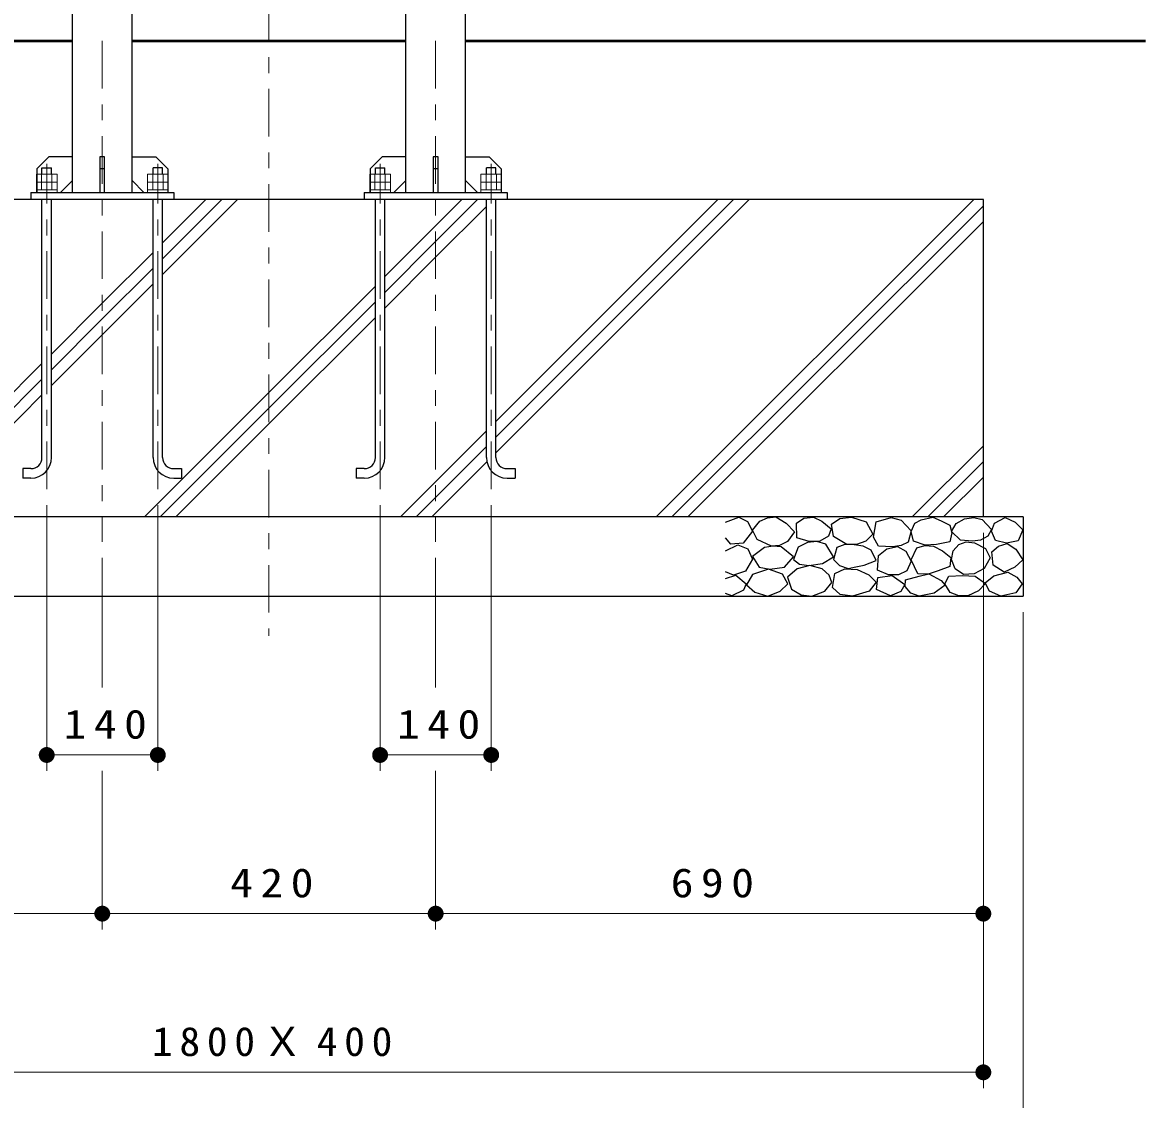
# Model space of a CAD drawing. Units: millimetres on the paper, scale 1:20. Extents: x -385 to 0, y 0 to 267.
# Drawn here: x -316.5 to -245.8, y 59.5 to 127.4 of the extents above; entities that cross this region are included whole.
import ezdxf

# ---------------------------------------------------------------- set-up
doc = ezdxf.new("R2010")
doc.units = ezdxf.units.MM
doc.linetypes.add('USER2', pattern=[6, 3, -1, 1, -1])
doc.layers.add('LY_1', color=7, linetype='Continuous', lineweight=13)
doc.styles.add('ＭＳ ゴシック', font='')
doc.styles.get('ＭＳ ゴシック').set_extended_font_data('MS Gothic')

# ---------------------------------------------------------------- blocks, each defined once
blk = doc.blocks.new('filled_dot')
at = {"color": 0, "linetype": 'Continuous', "lineweight": -2, "const_width": 1.25}
blk.add_lwpolyline([(-0.625, 0, 1), (0.625, 0, 1)], format="xyb", close=True, dxfattribs=at)

msp = doc.modelspace()

# ---------------------------------------------------------------- linework, layer by layer
at = {"layer": 'LY_1', "linetype": 'USER2'}
for p, q in [((-300.99, 159.167), (-300.99, 88.697)), ((-311.49, 126.193), (-311.49, 94.624)), ((-290.49, 126.193), (-290.49, 94.624)), ((-314.99, 97.943), (-314.99, 118.443)), ((-307.99, 97.943), (-307.99, 118.443)), ((-293.99, 97.943), (-293.99, 118.443)), ((-286.99, 97.943), (-286.99, 118.443))]:
    msp.add_line(p, q, dxfattribs=at)
at = {"layer": 'LY_1', "lineweight": 25}
for p, q in [((-313.365, 126.193), (-313.365, 137.943)), ((-309.615, 126.193), (-309.615, 137.943)), ((-292.365, 126.193), (-292.365, 137.943)), ((-288.615, 126.193), (-288.615, 137.943)), ((-313.365, 116.643), (-313.365, 126.193)), ((-309.615, 116.643), (-309.615, 126.193)), ((-292.365, 116.643), (-292.365, 126.193)), ((-288.615, 116.643), (-288.615, 126.193)), ((-315.615, 118.143), (-314.865, 118.893)), ((-313.365, 118.893), (-314.865, 118.893)), ((-311.34, 118.893), (-311.64, 118.893)), ((-311.64, 118.893), (-311.64, 116.643)), ((-311.34, 116.643), (-311.34, 118.893)), ((-309.615, 118.893), (-308.115, 118.893)), ((-307.365, 118.143), (-308.115, 118.893)), ((-294.615, 118.143), (-293.865, 118.893)), ((-292.365, 118.893), (-293.865, 118.893)), ((-290.34, 118.893), (-290.64, 118.893)), ((-290.64, 118.893), (-290.64, 116.643)), ((-290.34, 116.643), (-290.34, 118.893)), ((-288.615, 118.893), (-287.115, 118.893)), ((-286.365, 118.143), (-287.115, 118.893)), ((-315.615, 118.143), (-315.615, 116.643)), ((-315.29, 118.193), (-314.69, 118.193)), ((-315.29, 117.803), (-315.29, 118.193)), ((-314.69, 117.803), (-314.69, 118.193)), ((-311.34, 118.143), (-311.64, 118.143)), ((-308.29, 117.803), (-308.29, 118.193)), ((-307.69, 118.193), (-308.29, 118.193)), ((-307.69, 117.803), (-307.69, 118.193)), ((-307.365, 118.143), (-307.365, 116.643)), ((-294.615, 118.143), (-294.615, 116.643)), ((-294.29, 117.803), (-294.29, 118.193)), ((-294.29, 118.193), (-293.69, 118.193)), ((-293.69, 117.803), (-293.69, 118.193)), ((-290.34, 118.143), (-290.64, 118.143)), ((-286.69, 118.193), (-287.29, 118.193)), ((-287.29, 117.803), (-287.29, 118.193)), ((-286.69, 117.803), (-286.69, 118.193)), ((-286.365, 118.143), (-286.365, 116.643)), ((-313.365, 117.393), (-314.115, 116.643)), ((-309.615, 117.393), (-308.865, 116.643)), ((-292.365, 117.393), (-293.115, 116.643)), ((-288.615, 117.393), (-287.865, 116.643)), ((-255.99, 116.193), (-345.99, 116.193)), ((-315.99, 116.643), (-306.99, 116.643)), ((-315.99, 116.643), (-315.99, 116.193)), ((-315.29, 99.943), (-315.29, 116.193)), ((-314.69, 99.943), (-314.69, 116.193)), ((-308.29, 99.943), (-308.29, 116.193)), ((-307.69, 99.943), (-307.69, 116.193)), ((-306.99, 116.643), (-306.99, 116.193)), ((-294.99, 116.643), (-285.99, 116.643)), ((-294.99, 116.643), (-294.99, 116.193)), ((-294.29, 99.943), (-294.29, 116.193)), ((-293.69, 99.943), (-293.69, 116.193)), ((-287.29, 99.943), (-287.29, 116.193)), ((-286.69, 99.943), (-286.69, 116.193)), ((-285.99, 116.643), (-285.99, 116.193)), ((-255.99, 96.193), (-255.99, 116.193)), ((-316.49, 99.243), (-316.49, 98.643)), ((-315.99, 99.243), (-316.49, 99.243)), ((-306.99, 99.243), (-306.49, 99.243)), ((-306.49, 99.243), (-306.49, 98.643)), ((-294.99, 99.243), (-295.49, 99.243)), ((-295.49, 99.243), (-295.49, 98.643)), ((-285.99, 99.243), (-285.49, 99.243)), ((-285.49, 99.243), (-285.49, 98.643)), ((-315.99, 98.643), (-316.49, 98.643)), ((-306.99, 98.643), (-306.49, 98.643)), ((-294.99, 98.643), (-295.49, 98.643)), ((-285.99, 98.643), (-285.49, 98.643)), ((-253.49, 96.193), (-348.49, 96.193)), ((-253.49, 96.193), (-253.49, 91.193)), ((-348.49, 91.193), (-253.49, 91.193))]:
    msp.add_line(p, q, dxfattribs=at)
at = {"layer": 'LY_1', "lineweight": 50}
for p, q in [((-355.99, 126.193), (-313.365, 126.193)), ((-309.615, 126.193), (-292.365, 126.193)), ((-288.615, 126.193), (-245.774, 126.193))]:
    msp.add_line(p, q, dxfattribs=at)
at = {"layer": 'LY_1'}
for p, q in [((-314.34, 117.803), (-315.64, 117.803)), ((-315.64, 117.803), (-315.64, 116.643)), ((-315.315, 117.803), (-315.315, 116.803)), ((-314.665, 117.803), (-314.665, 116.803)), ((-314.34, 117.803), (-314.34, 116.643)), ((-308.64, 117.803), (-307.34, 117.803)), ((-308.64, 117.803), (-308.64, 116.643)), ((-308.315, 117.803), (-308.315, 116.803)), ((-307.665, 117.803), (-307.665, 116.803)), ((-307.34, 117.803), (-307.34, 116.643)), ((-293.34, 117.803), (-294.64, 117.803)), ((-294.64, 117.803), (-294.64, 116.643)), ((-294.315, 117.803), (-294.315, 116.803)), ((-293.665, 117.803), (-293.665, 116.803)), ((-293.34, 117.803), (-293.34, 116.643)), ((-287.64, 117.803), (-286.34, 117.803)), ((-287.64, 117.803), (-287.64, 116.643)), ((-287.315, 117.803), (-287.315, 116.803)), ((-286.665, 117.803), (-286.665, 116.803)), ((-286.34, 117.803), (-286.34, 116.643)), ((-314.34, 117.303), (-315.64, 117.303)), ((-314.34, 116.803), (-315.64, 116.803)), ((-308.64, 117.303), (-307.34, 117.303)), ((-308.64, 116.803), (-307.34, 116.803)), ((-293.34, 117.303), (-294.64, 117.303)), ((-293.34, 116.803), (-294.64, 116.803)), ((-287.64, 117.303), (-286.34, 117.303)), ((-287.64, 116.803), (-286.34, 116.803)), ((-307.69, 111.483), (-302.979, 116.193)), ((-307.69, 112.473), (-303.969, 116.193)), ((-307.69, 113.463), (-304.959, 116.193)), ((-290.49, 113.551), (-287.847, 116.193)), ((-290.49, 114.541), (-288.837, 116.193)), ((-286.69, 100.239), (-270.735, 116.193)), ((-286.69, 101.229), (-271.725, 116.193)), ((-286.69, 102.219), (-272.715, 116.193)), ((-276.593, 96.193), (-256.593, 116.193)), ((-290.49, 112.561), (-287.29, 115.761)), ((-275.603, 96.193), (-255.99, 115.807)), ((-274.613, 96.193), (-255.99, 114.817)), ((-293.69, 111.341), (-290.49, 114.541)), ((-293.69, 110.351), (-290.49, 113.551)), ((-311.49, 109.663), (-308.29, 112.863)), ((-293.69, 109.361), (-290.49, 112.561)), ((-311.49, 108.673), (-308.29, 111.873)), ((-311.49, 107.683), (-308.29, 110.883)), ((-300.99, 104.041), (-294.29, 110.741)), ((-314.69, 106.463), (-311.49, 109.663)), ((-300.99, 103.051), (-294.29, 109.751)), ((-314.69, 105.473), (-311.49, 108.673)), ((-300.99, 102.061), (-294.29, 108.761)), ((-314.69, 104.483), (-311.49, 107.683)), ((-324.959, 96.193), (-315.29, 105.863)), ((-323.969, 96.193), (-315.29, 104.873)), ((-308.837, 96.193), (-300.99, 104.041)), ((-322.979, 96.193), (-315.29, 103.883)), ((-307.847, 96.193), (-300.99, 103.051)), ((-306.857, 96.193), (-300.99, 102.061)), ((-290.49, 98.419), (-287.29, 101.619)), ((-290.49, 97.429), (-287.29, 100.629)), ((-260.471, 96.193), (-255.99, 100.675)), ((-290.49, 96.439), (-287.26, 99.668)), ((-259.481, 96.193), (-255.99, 99.685)), ((-292.715, 96.193), (-290.49, 98.419)), ((-258.491, 96.193), (-255.99, 98.695)), ((-314.99, 96.943), (-314.99, 80.193)), ((-307.99, 96.943), (-307.99, 80.193)), ((-293.99, 96.943), (-293.99, 80.193)), ((-291.725, 96.193), (-290.49, 97.429)), ((-286.99, 96.943), (-286.99, 80.193)), ((-290.735, 96.193), (-290.49, 96.439)), ((-255.99, 95.193), (-255.99, 60.193)), ((-311.49, 93.624), (-311.49, 85.442)), ((-290.49, 93.624), (-290.49, 85.442)), ((-253.49, 90.193), (-253.49, 50.193)), ((-307.99, 81.193), (-314.99, 81.193)), ((-286.99, 81.193), (-293.99, 81.193)), ((-311.49, 80.193), (-311.49, 70.193)), ((-290.49, 80.193), (-290.49, 70.193)), ((-311.49, 71.193), (-345.99, 71.193)), ((-290.49, 71.193), (-311.49, 71.193)), ((-255.99, 71.193), (-290.49, 71.193)), ((-255.99, 61.193), (-345.99, 61.193))]:
    msp.add_line(p, q, dxfattribs=at)
at = {"layer": 'LY_1', "lineweight": 25}
for points in [[(-272.24, 95.858), (-271.384, 96.175), (-270.846, 95.906), (-270.529, 95.304), (-271.115, 94.544), (-271.891, 94.48), (-272.24, 94.876)], [(-272.224, 94.052), (-271.464, 94.448), (-270.83, 94.195), (-270.529, 93.545), (-270.973, 92.769), (-271.733, 92.532), (-272.224, 92.737)], [(-272.24, 92.326), (-271.575, 92.532), (-270.925, 91.977), (-271.099, 91.581), (-271.828, 91.217), (-272.24, 91.375)]]:
    msp.add_lwpolyline(points, dxfattribs=at)
for points in [[(-269.072, 96.194), (-268.419, 95.8), (-267.89, 95.249), (-268.318, 94.652), (-268.824, 94.406), (-269.342, 94.36), (-270.231, 94.765), (-270.524, 95.361), (-270.074, 95.935), (-269.584, 96.148)], [(-266.697, 96.18), (-266.157, 95.921), (-265.572, 95.438), (-265.741, 94.987), (-266.285, 94.674), (-266.968, 94.638), (-267.733, 94.875), (-267.767, 95.809), (-267.295, 96.119)], [(-264.289, 96.172), (-263.366, 95.879), (-262.95, 95.114), (-263.389, 94.675), (-263.98, 94.46), (-264.582, 94.461), (-265.426, 94.967), (-265.549, 95.744), (-265.022, 96.108)], [(-261.794, 96.152), (-261.164, 95.991), (-260.533, 95.324), (-260.719, 94.607), (-261.159, 94.391), (-261.72, 94.322), (-262.585, 94.347), (-262.919, 94.916), (-262.734, 95.88)], [(-259.175, 96.178), (-258.638, 95.955), (-258.092, 95.686), (-257.975, 95.185), (-258.109, 94.621), (-258.933, 94.46), (-259.658, 94.415), (-260.383, 94.675), (-260.535, 95.283), (-260.302, 95.794), (-259.899, 96.017)], [(-256.584, 96.168), (-256.056, 96.033), (-255.475, 95.398), (-255.705, 94.979), (-256.162, 94.741), (-256.678, 94.668), (-257.421, 94.736), (-257.989, 95.276), (-257.705, 95.776), (-257.172, 96.087)], [(-254.612, 96.164), (-253.979, 95.863), (-253.503, 95.387), (-253.804, 94.69), (-254.533, 94.548), (-255.23, 94.706), (-255.484, 95.292), (-255.294, 95.799)], [(-268.723, 94.32), (-269.233, 94.36), (-269.77, 94.263), (-270.535, 93.712), (-270.108, 93.037), (-269.444, 92.902), (-268.521, 93.037), (-267.958, 93.689)], [(-266.99, 93.135), (-266.123, 93.259), (-265.437, 93.687), (-265.91, 94.486), (-266.478, 94.653), (-267.058, 94.576), (-267.665, 94.283), (-267.958, 93.518), (-267.563, 93.225)], [(-264.503, 92.947), (-264.021, 93.045), (-263.501, 93.16), (-262.736, 93.442), (-263.062, 94.095), (-263.565, 94.356), (-264.131, 94.432), (-264.719, 94.459), (-265.212, 94.275), (-265.426, 93.509), (-265.055, 93.126)], [(-261.408, 94.34), (-260.864, 94.031), (-260.53, 93.413), (-260.802, 92.795), (-261.327, 92.546), (-261.964, 92.547), (-262.657, 92.844), (-262.595, 93.771), (-262.072, 94.193)], [(-259.124, 94.348), (-258.57, 94.05), (-258.043, 93.631), (-258.097, 93.077), (-258.841, 92.807), (-259.476, 92.591), (-260.124, 92.618), (-260.53, 93.483), (-260.178, 94.24), (-259.675, 94.404)], [(-255.948, 92.952), (-256.57, 92.606), (-257.246, 92.56), (-257.759, 92.921), (-258.003, 93.519), (-257.891, 94.057), (-257.543, 94.465), (-257.077, 94.63), (-256.543, 94.573), (-255.853, 94.204), (-255.556, 93.627)], [(-254.486, 94.516), (-253.947, 94.167), (-253.503, 93.486), (-254.01, 93.027), (-254.676, 92.71), (-255.373, 93.154), (-255.452, 93.993), (-255.044, 94.356)], [(-269.564, 91.208), (-268.781, 91.508), (-268.305, 91.988), (-268.645, 92.588), (-269.524, 92.907), (-270.524, 92.569), (-270.903, 91.908), (-270.384, 91.465)], [(-266.786, 91.208), (-265.985, 91.523), (-265.526, 92.068), (-265.702, 92.535), (-266.146, 92.927), (-266.922, 93.128), (-267.725, 92.927), (-268.325, 92.408), (-268.065, 91.648), (-267.471, 91.284)], [(-263.947, 92.887), (-263.201, 92.55), (-262.748, 92.088), (-263.187, 91.526), (-264.227, 91.208), (-265.016, 91.301), (-265.486, 91.748), (-265.346, 92.627), (-264.709, 92.931)], [(-254.445, 92.719), (-253.876, 92.4), (-253.538, 91.978), (-253.941, 91.411), (-254.884, 91.208), (-255.6, 91.528), (-255.873, 92.033), (-255.334, 92.488)], [(-261.737, 92.496), (-260.934, 91.939), (-261.192, 91.495), (-261.836, 91.222), (-262.714, 91.63), (-262.627, 92.372)], [(-259.415, 92.604), (-258.645, 92.185), (-258.402, 91.887), (-259.091, 91.401), (-260.037, 91.212), (-260.567, 91.396), (-260.915, 91.82), (-260.888, 92.239), (-260.023, 92.469)], [(-257.3, 92.512), (-256.516, 92.472), (-255.854, 91.999), (-256.286, 91.539), (-256.975, 91.228), (-257.541, 91.22), (-258.084, 91.444), (-258.422, 91.972), (-258.165, 92.458)]]:
    msp.add_lwpolyline(points, close=True, dxfattribs=at)
for centre, radius, start, end in [((-315.99, 99.943), 1.3, 270, 0), ((-315.99, 99.943), 0.7, 270, 0), ((-306.99, 99.943), 1.3, 180, 270), ((-306.99, 99.943), 0.7, 180, 270), ((-294.99, 99.943), 0.7, 270, 0), ((-294.99, 99.943), 1.3, 270, 0), ((-285.99, 99.943), 1.3, 180, 270), ((-285.99, 99.943), 0.7, 180, 270)]:
    msp.add_arc(centre, radius, start, end, dxfattribs=at)

# ---------------------------------------------------------------- block references
at = {"layer": 'LY_1', "xscale": 0.4, "yscale": 0.4}
for p in [(-314.99, 81.193), (-293.99, 81.193), (-311.49, 71.193), (-290.49, 71.193)]:
    msp.add_blockref('filled_dot', p, dxfattribs=at)
at = {"layer": 'LY_1', "xscale": 0.4, "yscale": 0.4, "rotation": 180}
for p in [(-307.99, 81.193), (-286.99, 81.193), (-311.49, 71.193), (-290.49, 71.193), (-255.99, 71.193), (-255.99, 61.193)]:
    msp.add_blockref('filled_dot', p, dxfattribs=at)

# ---------------------------------------------------------------- texts
at = {"layer": 'LY_1', "char_height": 1.833, "attachment_point": 8, "style": 'ＭＳ ゴシック'}
for s, insert in [('\\T1.33;\\W1.15;140', (-311.069, 82.193)), ('\\T1.33;\\W1.15;140', (-290.069, 82.193)), ('\\T1.33;\\W1.15;420', (-300.575, 72.193)), ('\\T1.33;\\W1.15;690', (-272.825, 72.193)), ('\\T1.32;\\W1.05;1800Ｘ400', (-300.578, 62.193))]:
    msp.add_mtext(s, dxfattribs=dict(at, insert=insert))

doc.saveas('drawing.dxf')
